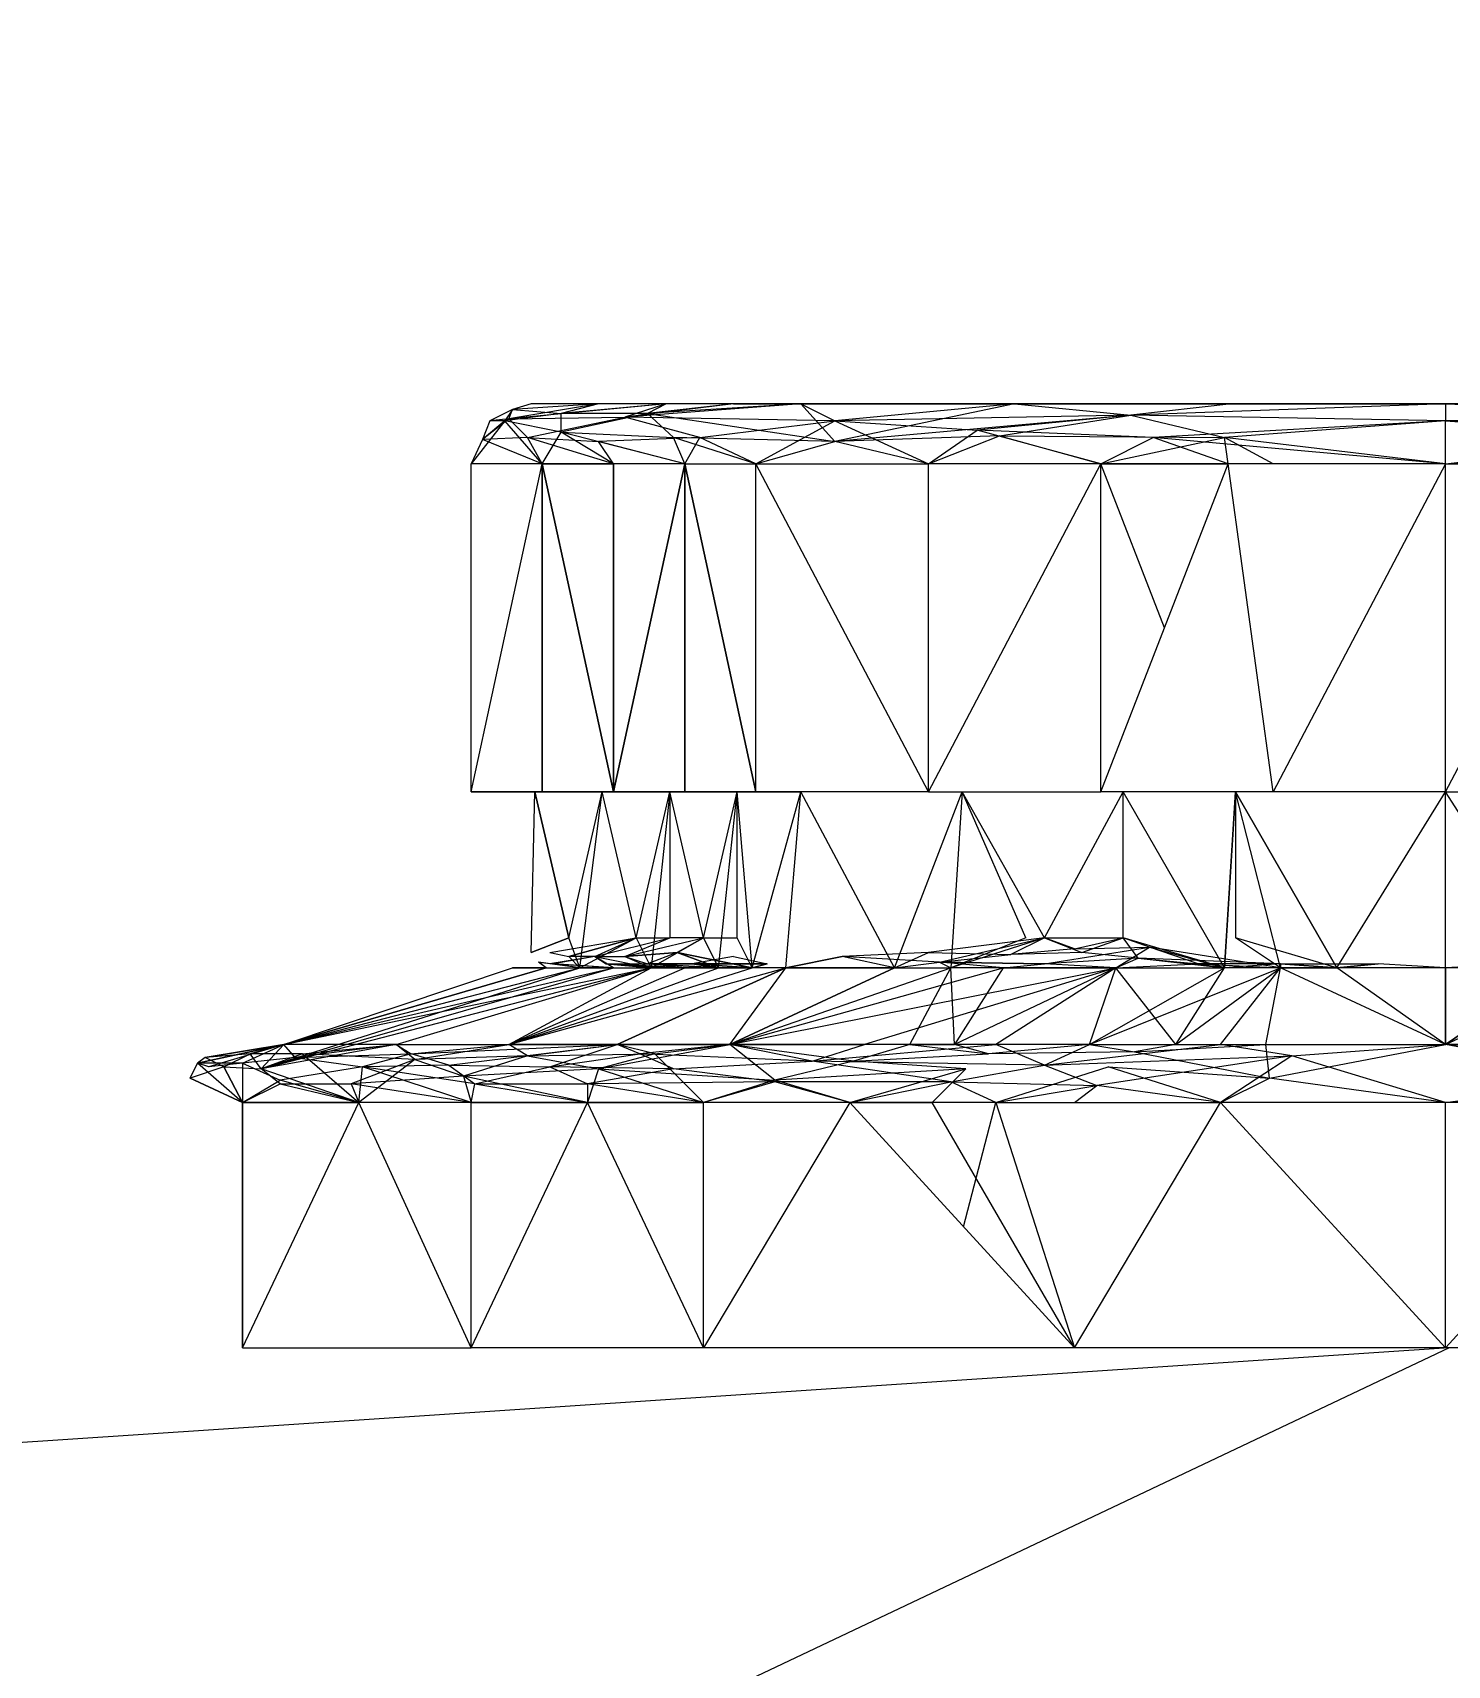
# Model space of a CAD drawing. Header units: inches. Extents: x 21753 to 28474, y -23238 to -20311.
# Drawn here: x 25518.431 to 25519.537, y -22406.129 to -22404.852 of the extents above; entities that cross this region are included whole.
import ezdxf

# ---------------------------------------------------------------- set-up
doc = ezdxf.new("R2010")
doc.units = ezdxf.units.IN
doc.header["$MEASUREMENT"] = 0
for name, color, linetype, lineweight in [('A-ANNO-DIMS', 211, 'Continuous', 9), ('A-ANNO-DIMS-192', 211, 'Continuous', 9), ('A-GENM', 13, 'Continuous', 9)]:
    doc.layers.add(name, color=color, linetype=linetype, lineweight=lineweight)
doc.styles.add('Arial_1', font='arial.ttf', dxfattribs={"height": 17.703593})
doc.dimstyles.new('Linear_-_3_32__Arial_3', dxfattribs={"dimscale": 12, "dimtxt": 18, "dimasz": 2, "dimexe": 1.5, "dimexo": 1, "dimgap": 1, "dimtad": 1, "dimrnd": 0.25, "dimzin": 1, "dimdsep": 46, "dimlunit": 4, "dimtxsty": 'Arial_1', "dimblk1": 'OBLIQUE', "dimblk2": 'OBLIQUE', "dimsah": 1, "dimcen": 0.09, "dimdle": 1.5, "dimazin": 0, "dimtfac": 1, "dimtdec": 4, "dimtix": 1, "dimtmove": 0, "dimatfit": 3, "dimfxl": 1, "dimtvp": 1, "dimtfill": 1, "dimfrac": 2, "dimtolj": 1, "dimtzin": 0, "dimarcsym": 2})

# ---------------------------------------------------------------- blocks, each defined once
blk = doc.blocks.new('Drinking_Founta_Floor Plan0')
at = {"layer": 'A-GENM'}
for p, q in [((23.2642, 25.1566), (23.2437, 25.1405)), ((23.2671, 25.164), (23.2495, 25.1552)), ((23.2642, 25.1566), (23.2495, 25.1552)), ((23.2671, 25.164), (23.2612, 25.1552)), ((23.3052, 25.161), (23.2612, 25.1552)), ((23.3872, 25.1684), (23.2642, 25.1566)), ((23.3345, 25.1684), (23.2642, 25.1566)), ((23.2642, 25.1566), (23.2671, 25.164)), ((23.2642, 25.1566), (23.355, 25.1581)), ((23.2642, 25.1566), (23.2788, 25.142)), ((23.2818, 25.1684), (23.2671, 25.164)), ((23.3345, 25.1684), (23.2671, 25.164)), ((23.3345, 25.1684), (23.2671, 25.164)), ((23.2671, 25.164), (23.3052, 25.161)), ((23.2788, 25.142), (23.355, 25.1581)), ((23.3345, 25.1684), (23.2818, 25.1684)), ((23.3345, 25.1684), (23.2818, 25.1684)), ((23.9966, 25.1684), (23.2818, 25.1684)), ((23.3872, 25.1684), (23.3052, 25.161)), ((23.3345, 25.1684), (23.3052, 25.161)), ((23.3726, 25.161), (23.3052, 25.1464)), ((23.3726, 25.161), (23.3052, 25.161)), ((23.3052, 25.1464), (23.3052, 25.161)), ((23.3872, 25.1684), (23.3345, 25.1684)), ((23.3872, 25.1684), (23.3345, 25.1684)), ((23.9966, 25.1684), (23.3345, 25.1684)), ((23.9966, 25.1684), (23.3345, 25.1684)), ((23.44, 25.1684), (23.355, 25.1581)), ((23.3872, 25.1684), (23.355, 25.1581)), ((23.4927, 25.1684), (23.355, 25.1581)), ((23.4136, 25.142), (23.355, 25.1581)), ((23.5191, 25.1552), (23.355, 25.1581)), ((23.4927, 25.1684), (23.3726, 25.161)), ((23.44, 25.1684), (23.3726, 25.161)), ((23.3872, 25.1684), (23.3726, 25.161)), ((23.3726, 25.161), (23.5191, 25.1391)), ((23.3726, 25.161), (23.3931, 25.142)), ((23.44, 25.1684), (23.3872, 25.1684)), ((23.44, 25.1684), (23.3872, 25.1684)), ((23.9966, 25.1684), (23.3872, 25.1684)), ((23.9966, 25.1684), (23.3872, 25.1684)), ((23.4927, 25.1684), (23.44, 25.1684)), ((23.44, 25.1684), (23.4927, 25.1684)), ((23.9966, 25.1684), (23.44, 25.1684)), ((23.9966, 25.1684), (23.44, 25.1684)), ((23.4927, 25.1684), (23.6597, 25.1684)), ((23.6597, 25.1684), (23.4927, 25.1684)), ((23.4927, 25.1684), (23.9966, 25.1684)), ((23.4927, 25.1684), (23.5191, 25.1391)), ((23.9966, 25.1684), (23.4927, 25.1684)), ((23.4927, 25.1684), (23.5191, 25.1552)), ((23.6597, 25.1684), (23.5191, 25.1552)), ((23.6597, 25.1684), (23.5191, 25.1391)), ((23.7505, 25.1596), (23.5191, 25.1552)), ((23.7505, 25.1596), (23.5191, 25.1391)), ((23.7505, 25.1596), (23.6304, 25.1478)), ((23.648, 25.1435), (23.7505, 25.1596)), ((23.8296, 25.1684), (23.6597, 25.1684)), ((23.6597, 25.1684), (23.8296, 25.1684)), ((23.9966, 25.1684), (23.6597, 25.1684)), ((23.9966, 25.1684), (23.6597, 25.1684)), ((23.6597, 25.1684), (23.7505, 25.1596)), ((23.6597, 25.1684), (23.7505, 25.1596)), ((23.9966, 25.1684), (23.7505, 25.1596)), ((23.9966, 25.1684), (23.7505, 25.1596)), ((23.8296, 25.1684), (23.7505, 25.1596)), ((23.8296, 25.1684), (23.7505, 25.1596)), ((23.9966, 25.1552), (23.7505, 25.1596)), ((23.9966, 25.1552), (23.7505, 25.1596)), ((23.7505, 25.1596), (23.8237, 25.142)), ((23.9966, 25.1684), (23.8296, 25.1684)), ((23.9966, 25.1684), (23.8296, 25.1684)), ((23.9966, 25.1684), (23.8296, 25.1684)), ((23.9966, 25.1684), (23.8296, 25.1684)), ((24.1665, 25.1684), (23.9966, 25.1684)), ((23.9966, 25.1684), (24.1665, 25.1684)), ((24.5034, 25.1684), (23.9966, 25.1684)), ((24.1665, 25.1684), (23.9966, 25.1684)), ((23.9966, 25.1684), (24.2427, 25.1596)), ((23.9966, 25.1684), (23.9966, 25.1552)), ((24.6616, 25.1684), (23.9966, 25.1684)), ((24.7144, 25.1684), (23.9966, 25.1684)), ((24.5562, 25.1684), (23.9966, 25.1684)), ((23.9966, 25.1684), (23.9966, 25.1552)), ((23.9966, 25.1684), (24.2427, 25.1596)), ((24.1665, 25.1684), (23.9966, 25.1684)), ((23.9966, 25.1684), (24.6616, 25.1684)), ((23.9966, 25.1684), (24.5034, 25.1684)), ((23.9966, 25.1684), (24.6089, 25.1684)), ((23.9966, 25.1684), (24.3364, 25.1684)), ((23.9966, 25.1684), (24.5562, 25.1684)), ((23.9966, 25.1684), (24.3364, 25.1684)), ((23.9966, 25.1684), (24.6089, 25.1684)), ((24.2427, 25.1596), (23.9966, 25.1552)), ((23.9966, 25.1552), (24.2427, 25.1596)), ((23.2612, 25.1552), (23.2349, 25.1215)), ((23.2495, 25.1552), (23.2437, 25.1405)), ((23.2612, 25.1552), (23.2437, 25.1405)), ((23.2612, 25.1552), (23.2495, 25.1552)), ((23.2905, 25.1215), (23.2612, 25.1552)), ((23.3052, 25.1464), (23.2612, 25.1552)), ((23.2905, 25.1215), (23.3052, 25.1464)), ((23.4019, 25.1215), (23.3052, 25.1464)), ((23.3462, 25.1215), (23.3052, 25.1464)), ((23.3052, 25.1464), (23.3931, 25.142)), ((23.4136, 25.142), (23.5191, 25.1552)), ((23.4575, 25.1215), (23.5191, 25.1552)), ((23.5191, 25.1552), (23.5923, 25.1215)), ((23.5191, 25.1552), (23.6304, 25.1478)), ((23.5923, 25.1215), (23.6304, 25.1478)), ((23.7681, 25.142), (23.6304, 25.1478)), ((23.7271, 25.1215), (23.6304, 25.1478)), ((23.9966, 25.1552), (23.7681, 25.142)), ((23.9966, 25.1552), (23.8237, 25.142)), ((23.9966, 25.1552), (24.228, 25.142)), ((23.9966, 25.1215), (23.9966, 25.1552)), ((23.9966, 25.1215), (23.9966, 25.1552)), ((23.9966, 25.1552), (24.1695, 25.142)), ((23.2437, 25.1405), (23.2349, 25.1215)), ((23.2788, 25.142), (23.2437, 25.1405)), ((23.2905, 25.1215), (23.2437, 25.1405)), ((23.2788, 25.142), (23.3345, 25.1391)), ((23.2905, 25.1215), (23.2788, 25.142)), ((23.3462, 25.1215), (23.2788, 25.142)), ((23.4136, 25.142), (23.3345, 25.1391)), ((23.4019, 25.1215), (23.3345, 25.1391)), ((23.3462, 25.1215), (23.3345, 25.1391)), ((23.4019, 25.1215), (23.3931, 25.142)), ((23.4575, 25.1215), (23.3931, 25.142)), ((23.5191, 25.1391), (23.3931, 25.142)), ((23.4019, 25.1215), (23.4136, 25.142)), ((23.4575, 25.1215), (23.4136, 25.142)), ((23.4575, 25.1215), (23.5191, 25.1391)), ((23.648, 25.1435), (23.5191, 25.1391)), ((23.5923, 25.1215), (23.5191, 25.1391)), ((23.5923, 25.1215), (23.648, 25.1435)), ((23.648, 25.1435), (23.7271, 25.1215)), ((23.648, 25.1435), (23.8237, 25.142)), ((23.7271, 25.1215), (23.7681, 25.142)), ((23.7271, 25.1215), (23.8237, 25.142)), ((23.9966, 25.1215), (23.7681, 25.142)), ((23.8267, 25.1215), (23.7681, 25.142)), ((23.9966, 25.1215), (23.8237, 25.142)), ((23.8618, 25.1215), (23.8237, 25.142)), ((23.8267, 25.1215), (23.8237, 25.142)), ((23.9966, 25.1215), (24.1695, 25.142)), ((23.9966, 25.1215), (24.228, 25.142)), ((23.2349, 24.8651), (23.2349, 25.1215)), ((23.2349, 24.8651), (23.2905, 25.1215)), ((23.2349, 24.8651), (23.2905, 25.1215)), ((23.2905, 25.1215), (23.2349, 25.1215)), ((23.2905, 25.1215), (23.2349, 25.1215)), ((23.2905, 24.8651), (23.2905, 25.1215)), ((23.2905, 25.1215), (23.2905, 24.8651)), ((23.2905, 25.1215), (23.3462, 24.8651)), ((23.2905, 25.1215), (23.3462, 25.1215)), ((23.3462, 25.1215), (23.2905, 25.1215)), ((23.3462, 24.8651), (23.2905, 25.1215)), ((23.3462, 24.8651), (23.4019, 25.1215)), ((23.3462, 24.8651), (23.3462, 25.1215)), ((23.4019, 25.1215), (23.3462, 25.1215)), ((23.4019, 25.1215), (23.3462, 25.1215)), ((23.4019, 25.1215), (23.3462, 24.8651)), ((23.3462, 25.1215), (23.3462, 24.8651)), ((23.4019, 24.8651), (23.4019, 25.1215)), ((23.4019, 25.1215), (23.4019, 24.8651)), ((23.4019, 25.1215), (23.4575, 24.8651)), ((23.4019, 25.1215), (23.4575, 25.1215)), ((23.4575, 24.8651), (23.4019, 25.1215)), ((23.4019, 25.1215), (23.4575, 25.1215)), ((23.5923, 24.8651), (23.4575, 25.1215)), ((23.4575, 24.8651), (23.4575, 25.1215)), ((23.4575, 25.1215), (23.5923, 25.1215)), ((23.5923, 24.8651), (23.7271, 25.1215)), ((23.5923, 24.8651), (23.5923, 25.1215)), ((23.7271, 25.1215), (23.5923, 25.1215)), ((23.7769, 24.9933), (23.7271, 25.1215)), ((23.8267, 25.1215), (23.7271, 25.1215)), ((23.7271, 24.8651), (23.7271, 25.1215)), ((23.7271, 24.8651), (23.8267, 25.1215)), ((23.7271, 25.1215), (23.8267, 25.1215)), ((23.9966, 25.1215), (23.8267, 25.1215)), ((23.8618, 24.8651), (23.8267, 25.1215)), ((23.9966, 25.1215), (23.8618, 24.8651)), ((23.9966, 24.8651), (23.9966, 25.1215)), ((23.9966, 24.8651), (24.1314, 25.1215)), ((23.9966, 25.1215), (24.1314, 25.1215)), ((23.2905, 24.8651), (23.2349, 24.8651)), ((23.2349, 24.8651), (23.2905, 24.8651)), ((23.3902, 24.8651), (23.2349, 24.8651)), ((23.4429, 24.8651), (23.2349, 24.8651)), ((23.3374, 24.8651), (23.2349, 24.8651)), ((23.4429, 24.8651), (23.2349, 24.8651)), ((23.2847, 24.8651), (23.2349, 24.8651)), ((23.3902, 24.8651), (23.2349, 24.8651)), ((23.3374, 24.8651), (23.2349, 24.8651)), ((23.4575, 24.8651), (23.2349, 24.8651)), ((23.2349, 24.8651), (23.4575, 24.8651)), ((23.2818, 24.7392), (23.2847, 24.8651)), ((23.3374, 24.8651), (23.2847, 24.8651)), ((23.2847, 24.8651), (23.3374, 24.8651)), ((23.3111, 24.7509), (23.2847, 24.8651)), ((23.2847, 24.8651), (23.3111, 24.7509)), ((23.2905, 24.8651), (23.3462, 24.8651)), ((23.2905, 24.8651), (23.3462, 24.8651)), ((23.2905, 24.8651), (23.4575, 24.8651)), ((23.4575, 24.8651), (23.2905, 24.8651)), ((23.3111, 24.7509), (23.3374, 24.8651)), ((23.3111, 24.7509), (23.3374, 24.8651)), ((23.3198, 24.7274), (23.3374, 24.8651)), ((23.3198, 24.7274), (23.3374, 24.8651)), ((23.3902, 24.8651), (23.3374, 24.8651)), ((23.3902, 24.8651), (23.3374, 24.8651)), ((23.3638, 24.7509), (23.3374, 24.8651)), ((23.3638, 24.7509), (23.3374, 24.8651)), ((23.4019, 24.8651), (23.3462, 24.8651)), ((23.3462, 24.8651), (23.4019, 24.8651)), ((23.4575, 24.8651), (23.3462, 24.8651)), ((23.4575, 24.8651), (23.3462, 24.8651)), ((23.3638, 24.7509), (23.3902, 24.8651)), ((23.3638, 24.7509), (23.3902, 24.8651)), ((23.3902, 24.8651), (23.3755, 24.7274)), ((23.3902, 24.8651), (23.4429, 24.8651)), ((23.4429, 24.8651), (23.3902, 24.8651)), ((23.4165, 24.7509), (23.3902, 24.8651)), ((23.4165, 24.7509), (23.3902, 24.8651)), ((23.3902, 24.8651), (23.3902, 24.7509)), ((23.4019, 24.8651), (23.4575, 24.8651)), ((23.4019, 24.8651), (23.4575, 24.8651)), ((23.4165, 24.7509), (23.4429, 24.8651)), ((23.4165, 24.7509), (23.4429, 24.8651)), ((23.4282, 24.7274), (23.4429, 24.8651)), ((23.4429, 24.8651), (23.4927, 24.8651)), ((23.4546, 24.7274), (23.4429, 24.8651)), ((23.4546, 24.7274), (23.4429, 24.8651)), ((23.4429, 24.7509), (23.4429, 24.8651)), ((23.4546, 24.7274), (23.4927, 24.8651)), ((23.4546, 24.7274), (23.4927, 24.8651)), ((23.5923, 24.8651), (23.4575, 24.8651)), ((23.481, 24.7274), (23.4927, 24.8651)), ((23.481, 24.7274), (23.4927, 24.8651)), ((23.5659, 24.7274), (23.4927, 24.8651)), ((23.5659, 24.7274), (23.4927, 24.8651)), ((23.5659, 24.7274), (23.6187, 24.8651)), ((23.5659, 24.7274), (23.6187, 24.8651)), ((23.5923, 24.8651), (23.7271, 24.8651)), ((23.6187, 24.8651), (23.6099, 24.7274)), ((23.6187, 24.8651), (23.6099, 24.7274)), ((23.6685, 24.7509), (23.6187, 24.8651)), ((23.6831, 24.7509), (23.6187, 24.8651)), ((23.6831, 24.7509), (23.6187, 24.8651)), ((23.6831, 24.7509), (23.7446, 24.8651)), ((23.6831, 24.7509), (23.7446, 24.8651)), ((23.8618, 24.8651), (23.7271, 24.8651)), ((23.8237, 24.7274), (23.7446, 24.8651)), ((23.7446, 24.7509), (23.7446, 24.8651)), ((23.8237, 24.7274), (23.7446, 24.8651)), ((23.7446, 24.7509), (23.7446, 24.8651)), ((23.8237, 24.7274), (23.8325, 24.8651)), ((23.8325, 24.8651), (23.8237, 24.7274)), ((23.8325, 24.8651), (23.8325, 24.7509)), ((23.9116, 24.7274), (23.8325, 24.8651)), ((23.8677, 24.7274), (23.8325, 24.8651)), ((23.8325, 24.8651), (23.9116, 24.7274)), ((23.9966, 24.8651), (23.8618, 24.8651)), ((23.9116, 24.7274), (23.9966, 24.8651)), ((23.9116, 24.7274), (23.9966, 24.8651)), ((23.9966, 24.8651), (24.1695, 24.8651)), ((24.0845, 24.7274), (23.9966, 24.8651)), ((23.9966, 24.7274), (23.9966, 24.8651)), ((24.0845, 24.7274), (23.9966, 24.8651)), ((23.9966, 24.7274), (23.9966, 24.8651)), ((23.3111, 24.7509), (23.2818, 24.7392)), ((23.2818, 24.7392), (23.3111, 24.7509)), ((23.2964, 24.7392), (23.3638, 24.7509)), ((23.3198, 24.7274), (23.3111, 24.7509)), ((23.3198, 24.7274), (23.3111, 24.7509)), ((23.3111, 24.7362), (23.3638, 24.7509)), ((23.3638, 24.7509), (23.3111, 24.7362)), ((23.3198, 24.7274), (23.3638, 24.7509)), ((23.3198, 24.7274), (23.3638, 24.7509)), ((23.3316, 24.7362), (23.3638, 24.7509)), ((23.3316, 24.7362), (23.3638, 24.7509)), ((23.3316, 24.7362), (23.3902, 24.7509)), ((23.355, 24.7362), (23.4165, 24.7509)), ((23.355, 24.7362), (23.4165, 24.7509)), ((23.355, 24.7362), (23.3902, 24.7509)), ((23.3638, 24.7509), (23.3902, 24.7509)), ((23.3638, 24.7509), (23.3755, 24.7274)), ((23.4165, 24.7509), (23.3755, 24.7274)), ((23.4165, 24.7509), (23.3902, 24.7509)), ((23.396, 24.7392), (23.4165, 24.7509)), ((23.4165, 24.7509), (23.396, 24.7392)), ((23.4165, 24.7509), (23.4282, 24.7274)), ((23.4165, 24.7509), (23.4429, 24.7509)), ((23.4282, 24.7274), (23.4165, 24.7509)), ((23.4546, 24.7274), (23.4429, 24.7509)), ((23.6831, 24.7509), (23.5923, 24.7392)), ((23.6011, 24.7318), (23.6831, 24.7509)), ((23.6685, 24.7509), (23.6099, 24.7274)), ((23.6831, 24.7509), (23.6099, 24.7274)), ((23.6831, 24.7509), (23.6568, 24.7377)), ((23.6831, 24.7509), (23.6568, 24.7377)), ((23.6831, 24.7509), (23.7124, 24.7392)), ((23.6831, 24.7509), (23.7446, 24.7509)), ((23.7066, 24.7421), (23.6831, 24.7509)), ((23.6831, 24.7509), (23.7446, 24.7509)), ((23.7066, 24.7421), (23.7446, 24.7509)), ((23.7124, 24.7392), (23.7446, 24.7509)), ((23.7564, 24.7348), (23.7446, 24.7509)), ((23.7652, 24.7436), (23.7446, 24.7509)), ((23.8237, 24.7274), (23.7446, 24.7509)), ((23.8237, 24.7274), (23.7446, 24.7509)), ((23.8677, 24.7274), (23.8325, 24.7509)), ((23.9116, 24.7274), (23.8325, 24.7509)), ((23.2964, 24.7392), (23.3111, 24.7362)), ((23.3316, 24.7362), (23.2964, 24.7304)), ((23.3316, 24.7362), (23.2993, 24.7304)), ((23.3198, 24.7274), (23.3111, 24.7362)), ((23.3316, 24.7362), (23.3111, 24.7362)), ((23.3316, 24.7362), (23.3111, 24.7362)), ((23.3316, 24.7362), (23.355, 24.7362)), ((23.3316, 24.7362), (23.3403, 24.7304)), ((23.3316, 24.7362), (23.3403, 24.7304)), ((23.3316, 24.7362), (23.355, 24.7362)), ((23.3316, 24.7362), (23.3755, 24.7274)), ((23.3462, 24.7274), (23.3316, 24.7362)), ((23.3462, 24.7274), (23.3316, 24.7362)), ((23.3316, 24.7362), (23.3755, 24.7274)), ((23.3316, 24.7362), (23.3755, 24.7274)), ((23.396, 24.7392), (23.355, 24.7362)), ((23.355, 24.7362), (23.396, 24.7392)), ((23.355, 24.7362), (23.3726, 24.7304)), ((23.355, 24.7362), (23.3755, 24.7274)), ((23.396, 24.7392), (23.3726, 24.7304)), ((23.396, 24.7392), (23.4546, 24.7274)), ((23.4546, 24.7274), (23.396, 24.7392)), ((23.4282, 24.7274), (23.396, 24.7392)), ((23.396, 24.7392), (23.4282, 24.7274)), ((23.44, 24.7362), (23.4077, 24.7304)), ((23.44, 24.7362), (23.4077, 24.7304)), ((23.44, 24.7362), (23.4663, 24.7304)), ((23.44, 24.7362), (23.4663, 24.7304)), ((23.481, 24.7274), (23.5249, 24.7362)), ((23.5249, 24.7362), (23.481, 24.7274)), ((23.5923, 24.7392), (23.5249, 24.7362)), ((23.6011, 24.7318), (23.5249, 24.7362)), ((23.5659, 24.7274), (23.5249, 24.7362)), ((23.5659, 24.7274), (23.5249, 24.7362)), ((23.5659, 24.7274), (23.5249, 24.7362)), ((23.5659, 24.7274), (23.5923, 24.7392)), ((23.5923, 24.7392), (23.6568, 24.7377)), ((23.6011, 24.7318), (23.6568, 24.7377)), ((23.7066, 24.7421), (23.6568, 24.7377)), ((23.7124, 24.7392), (23.6568, 24.7377)), ((23.6831, 24.7304), (23.7652, 24.7436)), ((23.7066, 24.7421), (23.7652, 24.7436)), ((23.7564, 24.7348), (23.7124, 24.7392)), ((23.7388, 24.7274), (23.7652, 24.7436)), ((23.8677, 24.7274), (23.7652, 24.7436)), ((23.7652, 24.7436), (23.8237, 24.7274)), ((23.8032, 24.7304), (23.7652, 24.7436)), ((23.0708, 24.6483), (23.3462, 24.7274)), ((23.0708, 24.6483), (23.3198, 24.7274)), ((23.0708, 24.6483), (23.3755, 24.7274)), ((23.0884, 24.6674), (23.3198, 24.7274)), ((23.0884, 24.6674), (23.3198, 24.7274)), ((23.0884, 24.6674), (23.3198, 24.7274)), ((23.0884, 24.6674), (23.2671, 24.7274)), ((23.0884, 24.6674), (23.3198, 24.7274)), ((23.0884, 24.6674), (23.3198, 24.7274)), ((23.0884, 24.6674), (23.3462, 24.7274)), ((23.0884, 24.6674), (23.3755, 24.7274)), ((23.2935, 24.7274), (23.0884, 24.6674)), ((23.0884, 24.6674), (23.2935, 24.7274)), ((23.1763, 24.6674), (23.3755, 24.7274)), ((23.1763, 24.6674), (23.3755, 24.7274)), ((23.2642, 24.6674), (23.4282, 24.7274)), ((23.2642, 24.6674), (23.481, 24.7274)), ((23.2642, 24.6674), (23.4546, 24.7274)), ((23.2642, 24.6674), (23.4019, 24.7274)), ((23.2642, 24.6674), (23.3755, 24.7274)), ((23.2642, 24.6674), (23.481, 24.7274)), ((23.2642, 24.6674), (23.3755, 24.7274)), ((23.2642, 24.6674), (23.4019, 24.7274)), ((23.2642, 24.6674), (23.4546, 24.7274)), ((23.2642, 24.6674), (23.4282, 24.7274)), ((23.2935, 24.7274), (23.2671, 24.7274)), ((23.2671, 24.7274), (23.2935, 24.7274)), ((23.2935, 24.7274), (23.2876, 24.7318)), ((23.2876, 24.7318), (23.2993, 24.7304)), ((23.3198, 24.7274), (23.2876, 24.7318)), ((23.2935, 24.7274), (23.3198, 24.7274)), ((23.2935, 24.7274), (23.3198, 24.7274)), ((23.3198, 24.7274), (23.2964, 24.7304)), ((23.3462, 24.7274), (23.2964, 24.7304)), ((23.3462, 24.7274), (23.2993, 24.7304)), ((23.3198, 24.7274), (23.2993, 24.7304)), ((23.3462, 24.7274), (23.3198, 24.7274)), ((23.3198, 24.7274), (23.3462, 24.7274)), ((23.3403, 24.7304), (23.3726, 24.7304)), ((23.3403, 24.7304), (23.3726, 24.7304)), ((23.3403, 24.7304), (23.3755, 24.7274)), ((23.3755, 24.7274), (23.3403, 24.7304)), ((23.3403, 24.7304), (23.4019, 24.7274)), ((23.4019, 24.7274), (23.3403, 24.7304)), ((23.3462, 24.7274), (23.3755, 24.7274)), ((23.3462, 24.7274), (23.3755, 24.7274)), ((23.3491, 24.6674), (23.481, 24.7274)), ((23.481, 24.7274), (23.3491, 24.6674)), ((23.4077, 24.7304), (23.3726, 24.7304)), ((23.3726, 24.7304), (23.4077, 24.7304)), ((23.4282, 24.7274), (23.3726, 24.7304)), ((23.4019, 24.7274), (23.3726, 24.7304)), ((23.3726, 24.7304), (23.4282, 24.7274)), ((23.4019, 24.7274), (23.3726, 24.7304)), ((23.3755, 24.7274), (23.4019, 24.7274)), ((23.4019, 24.7274), (23.3755, 24.7274)), ((23.4282, 24.7274), (23.4019, 24.7274)), ((23.4019, 24.7274), (23.4282, 24.7274)), ((23.4282, 24.7274), (23.4077, 24.7304)), ((23.4663, 24.7304), (23.4077, 24.7304)), ((23.4546, 24.7274), (23.4077, 24.7304)), ((23.4077, 24.7304), (23.4546, 24.7274)), ((23.4077, 24.7304), (23.4282, 24.7274)), ((23.4077, 24.7304), (23.4663, 24.7304)), ((23.4546, 24.7274), (23.4282, 24.7274)), ((23.4282, 24.7274), (23.4546, 24.7274)), ((23.4282, 24.7274), (23.4546, 24.7274)), ((23.4546, 24.7274), (23.4282, 24.7274)), ((23.437, 24.6674), (23.6509, 24.7274)), ((23.437, 24.6674), (23.7388, 24.7274)), ((23.437, 24.6674), (23.481, 24.7274)), ((23.437, 24.6674), (23.5659, 24.7274)), ((23.437, 24.6674), (23.6099, 24.7274)), ((23.5659, 24.7274), (23.437, 24.6674)), ((23.437, 24.6674), (23.481, 24.7274)), ((23.437, 24.6674), (23.6099, 24.7274)), ((23.4663, 24.7304), (23.4546, 24.7274)), ((23.4546, 24.7274), (23.4663, 24.7304)), ((23.481, 24.7274), (23.4546, 24.7274)), ((23.481, 24.7274), (23.4546, 24.7274)), ((23.5659, 24.7274), (23.481, 24.7274)), ((23.481, 24.7274), (23.5659, 24.7274)), ((23.481, 24.7274), (23.5659, 24.7274)), ((23.5659, 24.7274), (23.481, 24.7274)), ((23.7388, 24.7274), (23.5425, 24.6674)), ((23.5659, 24.7274), (23.6011, 24.7318)), ((23.5659, 24.7274), (23.6011, 24.7318)), ((23.5659, 24.7274), (23.6011, 24.7318)), ((23.5659, 24.7274), (23.6099, 24.7274)), ((23.5659, 24.7274), (23.6099, 24.7274)), ((23.5659, 24.7274), (23.6099, 24.7274)), ((23.5659, 24.7274), (23.6099, 24.7274)), ((23.5777, 24.6674), (23.6099, 24.7274)), ((23.6011, 24.7318), (23.6831, 24.7304)), ((23.6011, 24.7318), (23.6099, 24.7274)), ((23.6831, 24.7304), (23.6011, 24.7318)), ((23.6509, 24.7274), (23.6011, 24.7318)), ((23.6509, 24.7274), (23.6011, 24.7318)), ((23.6011, 24.7318), (23.6099, 24.7274)), ((23.6011, 24.7318), (23.6099, 24.7274)), ((23.6509, 24.7274), (23.6099, 24.7274)), ((23.6509, 24.7274), (23.6099, 24.7274)), ((23.6128, 24.6674), (23.6099, 24.7274)), ((23.7388, 24.7274), (23.6128, 24.6674)), ((23.6509, 24.7274), (23.6128, 24.6674)), ((23.7388, 24.7274), (23.645, 24.6674)), ((23.6509, 24.7274), (23.6831, 24.7304)), ((23.6509, 24.7274), (23.6831, 24.7304)), ((23.6509, 24.7274), (23.7388, 24.7274)), ((23.7388, 24.7274), (23.6509, 24.7274)), ((23.7564, 24.7348), (23.6831, 24.7304)), ((23.7388, 24.7274), (23.6831, 24.7304)), ((23.7388, 24.7274), (23.6831, 24.7304)), ((23.7183, 24.6674), (23.7388, 24.7274)), ((23.7183, 24.6674), (23.7388, 24.7274)), ((23.7183, 24.6674), (23.8677, 24.7274)), ((23.7183, 24.6674), (23.8237, 24.7274)), ((23.7388, 24.7274), (23.7564, 24.7348)), ((23.7388, 24.7274), (23.8032, 24.7304)), ((23.7388, 24.7274), (23.8032, 24.7304)), ((23.7857, 24.6674), (23.7388, 24.7274)), ((23.7388, 24.7274), (23.8237, 24.7274)), ((23.7388, 24.7274), (23.8237, 24.7274)), ((23.8677, 24.7304), (23.7564, 24.7348)), ((23.7564, 24.7348), (23.8032, 24.7304)), ((23.7564, 24.7348), (23.8237, 24.7274)), ((23.7857, 24.6674), (23.8677, 24.7274)), ((23.7857, 24.6674), (23.8237, 24.7274)), ((23.8677, 24.7304), (23.8032, 24.7304)), ((23.8677, 24.7304), (23.8032, 24.7304)), ((23.8032, 24.7304), (23.8677, 24.7274)), ((23.8032, 24.7304), (23.8237, 24.7274)), ((23.8032, 24.7304), (23.8237, 24.7274)), ((23.8208, 24.6674), (23.8677, 24.7274)), ((23.8677, 24.7304), (23.8237, 24.7274)), ((23.8677, 24.7304), (23.8237, 24.7274)), ((23.8677, 24.7304), (23.8237, 24.7274)), ((23.8677, 24.7274), (23.8237, 24.7274)), ((23.8677, 24.7274), (23.8237, 24.7274)), ((23.8677, 24.7274), (23.8237, 24.7274)), ((23.856, 24.6674), (23.8677, 24.7274)), ((23.8677, 24.7304), (23.9439, 24.7304)), ((23.8677, 24.7304), (23.9439, 24.7304)), ((23.8677, 24.7274), (23.8677, 24.7304)), ((23.8677, 24.7304), (23.9116, 24.7274)), ((23.9116, 24.7274), (23.8677, 24.7304)), ((23.8677, 24.7304), (23.8677, 24.7274)), ((23.8677, 24.7274), (23.9116, 24.7274)), ((23.9116, 24.7274), (23.8677, 24.7274)), ((23.8677, 24.7274), (23.9116, 24.7274)), ((23.9116, 24.7274), (23.8677, 24.7274)), ((23.9966, 24.6674), (23.8677, 24.7274)), ((23.9966, 24.6674), (23.8677, 24.7274)), ((23.9116, 24.7274), (23.9439, 24.7304)), ((23.9439, 24.7304), (23.9116, 24.7274)), ((23.9966, 24.7274), (23.9116, 24.7274)), ((23.9966, 24.7274), (23.9116, 24.7274)), ((23.9966, 24.7274), (23.9116, 24.7274)), ((23.9966, 24.6674), (23.9116, 24.7274)), ((23.9966, 24.7274), (23.9116, 24.7274)), ((23.9966, 24.6674), (23.9116, 24.7274)), ((23.9966, 24.7274), (23.9439, 24.7304)), ((23.9966, 24.7274), (23.9439, 24.7304)), ((23.9966, 24.7274), (24.0523, 24.7304)), ((24.0523, 24.7304), (23.9966, 24.7274)), ((24.0845, 24.7274), (23.9966, 24.7274)), ((24.0845, 24.7274), (23.9966, 24.7274)), ((23.9966, 24.6674), (24.1255, 24.7274)), ((23.9966, 24.6674), (24.0845, 24.7274)), ((23.9966, 24.6674), (23.9966, 24.7274)), ((24.0845, 24.7274), (23.9966, 24.7274)), ((24.0845, 24.7274), (23.9966, 24.6674)), ((23.9966, 24.7274), (23.9966, 24.6674)), ((23.9966, 24.6674), (24.1255, 24.7274)), ((24.0845, 24.7274), (23.9966, 24.7274)), ((23.0884, 24.6674), (23.021, 24.6527)), ((23.021, 24.6527), (23.0884, 24.6674)), ((23.0884, 24.6674), (23.0269, 24.6571)), ((23.0269, 24.6571), (23.0884, 24.6674)), ((23.062, 24.6601), (23.0269, 24.6571)), ((23.0884, 24.6674), (23.0298, 24.6498)), ((23.0415, 24.6498), (23.062, 24.6601)), ((23.0562, 24.6527), (23.0884, 24.6674)), ((23.0562, 24.6527), (23.0884, 24.6674)), ((23.0884, 24.6674), (23.062, 24.6601)), ((23.103, 24.6601), (23.062, 24.6601)), ((23.0708, 24.6483), (23.062, 24.6601)), ((23.0708, 24.6483), (23.062, 24.6601)), ((23.1763, 24.6674), (23.0708, 24.6483)), ((23.0884, 24.6674), (23.0708, 24.6483)), ((23.103, 24.6601), (23.0708, 24.6483)), ((23.103, 24.6601), (23.0708, 24.6483)), ((23.1763, 24.6674), (23.0884, 24.6674)), ((23.0972, 24.6571), (23.0884, 24.6674)), ((23.1763, 24.6674), (23.0972, 24.6571)), ((23.0972, 24.6571), (23.188, 24.6601)), ((23.103, 24.6601), (23.1763, 24.6674)), ((23.1909, 24.6557), (23.103, 24.6601)), ((23.103, 24.6601), (23.147, 24.622)), ((23.188, 24.6601), (23.1499, 24.6498)), ((23.1763, 24.6674), (23.188, 24.6601)), ((23.1763, 24.6674), (23.2642, 24.6674)), ((23.1909, 24.6557), (23.1763, 24.6674)), ((23.1763, 24.6674), (23.2642, 24.6674)), ((23.188, 24.6601), (23.2642, 24.6674)), ((23.188, 24.6601), (23.3491, 24.6674)), ((23.2173, 24.6513), (23.188, 24.6601)), ((23.1909, 24.6557), (23.2642, 24.6674)), ((23.2788, 24.6586), (23.1909, 24.6557)), ((23.2173, 24.6513), (23.3491, 24.6674)), ((23.2788, 24.6586), (23.229, 24.6425)), ((23.2788, 24.6586), (23.2642, 24.6674)), ((23.3491, 24.6674), (23.2642, 24.6674)), ((23.2642, 24.6674), (23.3491, 24.6674)), ((23.2788, 24.6586), (23.3491, 24.6674)), ((23.2788, 24.6586), (23.3784, 24.6601)), ((23.2788, 24.6586), (23.3345, 24.6483)), ((23.2964, 24.6498), (23.3491, 24.6674)), ((23.2964, 24.6498), (23.3667, 24.6601)), ((23.3345, 24.6483), (23.437, 24.6674)), ((23.3784, 24.6601), (23.3345, 24.6483)), ((23.3784, 24.6601), (23.3491, 24.6674)), ((23.437, 24.6674), (23.3491, 24.6674)), ((23.3667, 24.6601), (23.3491, 24.6674)), ((23.3491, 24.6674), (23.437, 24.6674)), ((23.437, 24.6674), (23.3667, 24.6601)), ((23.3931, 24.6483), (23.3667, 24.6601)), ((23.5015, 24.6542), (23.3667, 24.6601)), ((23.3784, 24.6601), (23.437, 24.6674)), ((23.3784, 24.6601), (23.4165, 24.622)), ((23.5015, 24.6542), (23.437, 24.6674)), ((23.437, 24.6674), (23.5425, 24.6674)), ((23.5777, 24.6674), (23.437, 24.6674)), ((23.5337, 24.6542), (23.437, 24.6674)), ((23.4722, 24.6395), (23.437, 24.6674)), ((23.5015, 24.6542), (23.645, 24.6674)), ((23.5015, 24.6542), (23.5425, 24.6674)), ((23.5777, 24.6674), (23.5337, 24.6542)), ((23.5337, 24.6542), (23.6392, 24.6601)), ((23.645, 24.6674), (23.5425, 24.6674)), ((23.5777, 24.6674), (23.6392, 24.6601)), ((23.5777, 24.6674), (23.6128, 24.6674)), ((23.7183, 24.6674), (23.6128, 24.6674)), ((23.6392, 24.6601), (23.6128, 24.6674)), ((23.7183, 24.6674), (23.6392, 24.6601)), ((23.7534, 24.6615), (23.6392, 24.6601)), ((23.6831, 24.6513), (23.645, 24.6674)), ((23.7183, 24.6674), (23.645, 24.6674)), ((23.6831, 24.6513), (23.7183, 24.6674)), ((23.6831, 24.6513), (23.8208, 24.6674)), ((23.6831, 24.6513), (23.8765, 24.6586)), ((23.7183, 24.6674), (23.7857, 24.6674)), ((23.7183, 24.6674), (23.7534, 24.6615)), ((23.7183, 24.6674), (23.8208, 24.6674)), ((23.8765, 24.6586), (23.7241, 24.6352)), ((23.7857, 24.6674), (23.7534, 24.6615)), ((23.7534, 24.6615), (23.856, 24.6674)), ((23.7534, 24.6615), (23.8589, 24.641)), ((23.7857, 24.6674), (23.856, 24.6674)), ((23.8765, 24.6586), (23.8208, 24.6674)), ((23.8208, 24.6674), (23.9966, 24.6674)), ((23.8765, 24.6586), (23.8208, 24.622)), ((23.8589, 24.641), (23.856, 24.6674)), ((23.856, 24.6674), (23.9966, 24.6674)), ((23.8589, 24.641), (23.9966, 24.6674)), ((23.8765, 24.6586), (23.9966, 24.6674)), ((23.9966, 24.622), (23.8765, 24.6586)), ((24.1167, 24.6586), (23.9966, 24.6674)), ((24.1372, 24.641), (23.9966, 24.6674)), ((24.1724, 24.6674), (23.9966, 24.6674)), ((24.1372, 24.6674), (23.9966, 24.6674)), ((23.0152, 24.641), (23.021, 24.6527)), ((23.0415, 24.6498), (23.0152, 24.641)), ((23.0269, 24.6571), (23.021, 24.6527)), ((23.0562, 24.6527), (23.021, 24.6527)), ((23.0562, 24.622), (23.021, 24.6527)), ((23.0562, 24.622), (23.021, 24.6527)), ((23.0298, 24.6498), (23.021, 24.6527)), ((23.0415, 24.6498), (23.0269, 24.6571)), ((23.0562, 24.6527), (23.0298, 24.6498)), ((23.0562, 24.622), (23.0415, 24.6498)), ((23.0415, 24.6498), (23.0708, 24.6483)), ((23.0415, 24.6498), (23.0562, 24.622)), ((23.0972, 24.6571), (23.0562, 24.6527)), ((23.0562, 24.6527), (23.0855, 24.6395)), ((23.0562, 24.6527), (23.0562, 24.622)), ((23.0562, 24.6527), (23.0562, 24.622)), ((23.0855, 24.6366), (23.0708, 24.6483)), ((23.147, 24.622), (23.0708, 24.6483)), ((23.1499, 24.6498), (23.0855, 24.6395)), ((23.0972, 24.6571), (23.1499, 24.6498)), ((23.1909, 24.6557), (23.1411, 24.6366)), ((23.1909, 24.6557), (23.147, 24.622)), ((23.147, 24.622), (23.1499, 24.6498)), ((23.2173, 24.6513), (23.1499, 24.6498)), ((23.2349, 24.622), (23.1499, 24.6498)), ((23.2378, 24.6366), (23.1499, 24.6498)), ((23.1909, 24.6557), (23.229, 24.6425)), ((23.2173, 24.6513), (23.2378, 24.6366)), ((23.2173, 24.6513), (23.2964, 24.6498)), ((23.3345, 24.6483), (23.229, 24.6425)), ((23.2378, 24.6366), (23.2964, 24.6498)), ((23.3931, 24.6483), (23.2964, 24.6498)), ((23.2964, 24.6498), (23.3257, 24.6366)), ((23.3931, 24.6483), (23.3257, 24.6366)), ((23.3345, 24.6483), (23.3257, 24.622)), ((23.3345, 24.6483), (23.4165, 24.622)), ((23.3345, 24.6483), (23.4722, 24.6395)), ((23.3345, 24.6483), (23.4165, 24.622)), ((23.3931, 24.6483), (23.5015, 24.6542)), ((23.4722, 24.6381), (23.3931, 24.6483)), ((23.5337, 24.6542), (23.4722, 24.6395)), ((23.6216, 24.6483), (23.4722, 24.6395)), ((23.6099, 24.6381), (23.5015, 24.6542)), ((23.6831, 24.6513), (23.5015, 24.6542)), ((23.5308, 24.622), (23.6216, 24.6483)), ((23.6216, 24.6483), (23.5337, 24.6542)), ((23.5952, 24.622), (23.6216, 24.6483)), ((23.6099, 24.6381), (23.6831, 24.6513)), ((23.645, 24.622), (23.7329, 24.6498)), ((23.6831, 24.6513), (23.7241, 24.6352)), ((23.7329, 24.6498), (23.8589, 24.641)), ((23.8208, 24.622), (23.7329, 24.6498)), ((23.0562, 24.622), (23.0152, 24.641)), ((23.0152, 24.641), (23.0562, 24.622)), ((23.0562, 24.622), (23.0855, 24.6395)), ((23.0562, 24.622), (23.0855, 24.6366)), ((23.147, 24.622), (23.0855, 24.6395)), ((23.0855, 24.6366), (23.1411, 24.6366)), ((23.0855, 24.6366), (23.147, 24.622)), ((23.0855, 24.6366), (23.147, 24.622)), ((23.229, 24.6425), (23.1411, 24.6366)), ((23.2349, 24.622), (23.1411, 24.6366)), ((23.1411, 24.6366), (23.147, 24.622)), ((23.1411, 24.6366), (23.147, 24.622)), ((23.3257, 24.622), (23.229, 24.6425)), ((23.229, 24.6425), (23.2349, 24.622)), ((23.2349, 24.622), (23.2378, 24.6366)), ((23.2378, 24.6366), (23.3257, 24.6366)), ((23.2378, 24.6366), (23.3257, 24.622)), ((23.4722, 24.6381), (23.3257, 24.6366)), ((23.4165, 24.622), (23.3257, 24.6366)), ((23.3257, 24.6366), (23.3257, 24.622)), ((23.4722, 24.6395), (23.4165, 24.622)), ((23.4722, 24.6381), (23.4165, 24.622)), ((23.5308, 24.622), (23.4722, 24.6395)), ((23.6099, 24.6381), (23.4722, 24.6381)), ((23.5308, 24.622), (23.4722, 24.6381)), ((23.5308, 24.622), (23.6099, 24.6381)), ((23.645, 24.622), (23.6099, 24.6381)), ((23.6099, 24.6381), (23.7241, 24.6352)), ((23.645, 24.622), (23.7241, 24.6352)), ((23.7066, 24.622), (23.7241, 24.6352)), ((23.8208, 24.622), (23.7241, 24.6352)), ((23.8208, 24.622), (23.8589, 24.641)), ((23.9966, 24.622), (23.8589, 24.641)), ((23.9966, 24.622), (24.146, 24.6425)), ((23.9966, 24.622), (24.1372, 24.641)), ((23.0562, 24.4301), (23.0562, 24.622)), ((23.0562, 24.622), (23.0562, 24.4301)), ((23.147, 24.622), (23.0562, 24.622)), ((23.0562, 24.4301), (23.0562, 24.622)), ((23.0562, 24.622), (23.147, 24.622)), ((23.0562, 24.4301), (23.147, 24.622)), ((23.0562, 24.4301), (23.0562, 24.622)), ((23.0562, 24.4301), (23.0562, 24.622)), ((23.0562, 24.4301), (23.0562, 24.622)), ((23.0562, 24.4301), (23.0562, 24.622)), ((23.2349, 24.622), (23.147, 24.622)), ((23.2349, 24.4301), (23.147, 24.622)), ((23.2349, 24.622), (23.147, 24.622)), ((23.2349, 24.4301), (23.2349, 24.622)), ((23.2349, 24.622), (23.3257, 24.622)), ((23.2349, 24.4301), (23.3257, 24.622)), ((23.2349, 24.4301), (23.2349, 24.622)), ((23.3257, 24.622), (23.2349, 24.622)), ((23.4165, 24.4301), (23.3257, 24.622)), ((23.4165, 24.622), (23.3257, 24.622)), ((23.3257, 24.622), (23.4165, 24.622)), ((23.4165, 24.4301), (23.4165, 24.622)), ((23.5308, 24.622), (23.4165, 24.622)), ((23.5308, 24.622), (23.4165, 24.4301)), ((23.5308, 24.622), (23.4165, 24.622)), ((23.4165, 24.4301), (23.4165, 24.622)), ((23.645, 24.622), (23.5308, 24.622)), ((23.7066, 24.4301), (23.5308, 24.622)), ((23.5308, 24.622), (23.5952, 24.622)), ((23.645, 24.622), (23.5952, 24.622)), ((23.7066, 24.4301), (23.5952, 24.622)), ((23.6198, 24.5248), (23.645, 24.622)), ((23.645, 24.622), (23.7066, 24.4301)), ((23.645, 24.622), (23.8208, 24.622)), ((23.7066, 24.4301), (23.8208, 24.622)), ((23.9966, 24.4301), (23.8208, 24.622)), ((23.9966, 24.622), (23.8208, 24.622)), ((23.9966, 24.4301), (24.1724, 24.622)), ((23.9966, 24.4301), (23.9966, 24.622)), ((24.1724, 24.622), (23.9966, 24.622)), ((23.9995, 24.4301), (20.604, 24.2045)), ((23.9995, 24.4301), (22.3062, 23.6273)), ((23.0562, 24.4301), (23.2349, 24.4301)), ((23.4165, 24.4301), (23.2349, 24.4301)), ((23.7066, 24.4301), (23.4165, 24.4301)), ((23.9966, 24.4301), (23.7066, 24.4301)), ((24.1987, 24.4301), (23.9966, 24.4301))]:
    blk.add_line(p, q, dxfattribs=at)
blk = doc.blocks.new('Locker Rooms_Ryan_ifc-1-First Floor Plan')
at = {"lineweight": 9}
blk.add_blockref('Drinking_Founta_Floor Plan0', (25495.5386, -22430.3109), dxfattribs=at)
blk = doc.blocks.new('DIMBLOCK18-First Floor Plan')
at = {"layer": 'A-ANNO-DIMS-192'}
for p, q in [((25849.6402, -22592.4122), (25849.6402, -22281.777)), ((25511.8902, -22298.6251), (25511.8902, -22317.777)), ((25511.8902, -22299.777), (25511.8902, -22298.6251)), ((25511.8902, -22299.777), (25849.6402, -22299.777)), ((25849.6402, -22299.777), (25849.6402, -22592.4122))]:
    blk.add_line(p, q, dxfattribs=at)
at = {"layer": 'A-ANNO-DIMS-192', "lineweight": 50}
for p, q in [((25511.8902, -22299.777), (25523.8902, -22287.777)), ((25849.6402, -22299.777), (25861.6402, -22287.777)), ((25511.8902, -22299.777), (25499.8902, -22311.777)), ((25849.6402, -22299.777), (25837.6402, -22311.777))]:
    blk.add_line(p, q, dxfattribs=at)
at = {"layer": 'A-ANNO-DIMS-192', "color": 0, "insert": (25622.0575, -22264.8119), "char_height": 17.703593, "width": 140.898462, "attachment_point": 1, "line_spacing_factor": 0.938532, "style": 'Arial_1', "bg_fill": 3, "box_fill_scale": 1.25, "bg_fill_color": 0, "bg_fill_transparency": 0}
blk.add_mtext('28\' - 1 3/4"', dxfattribs=at)
blk = doc.blocks.new('_Oblique')
at = {"color": 0, "linetype": 'ByBlock', "lineweight": -2}
blk.add_line((-0.5, -0.5), (0.5, 0.5), dxfattribs=at)

msp = doc.modelspace()

# ---------------------------------------------------------------- dimensions: what is measured, and where the dimension line sits
at = {"layer": 'A-ANNO-DIMS'}
dim = msp.add_linear_dim(base=(25849.6402, -22299.777), p1=(25511.8902, -22310.6251), p2=(25849.6402, -22604.4122), dimstyle='Linear_-_3_32__Arial_3', override={"dimpost": '<>', "dimfxl": 447.644825}, dxfattribs=at)
dim.commit()
dim.dimension.update_dxf_attribs({"geometry": 'DIMBLOCK18-First Floor Plan', "text_midpoint": (25680.7652, -22278.6173)})

# ---------------------------------------------------------------- next in the draw order: block references
at = {"lineweight": 5}
msp.add_blockref('Locker Rooms_Ryan_ifc-1-First Floor Plan', (0, 0), dxfattribs=at)

doc.saveas('drawing.dxf')
